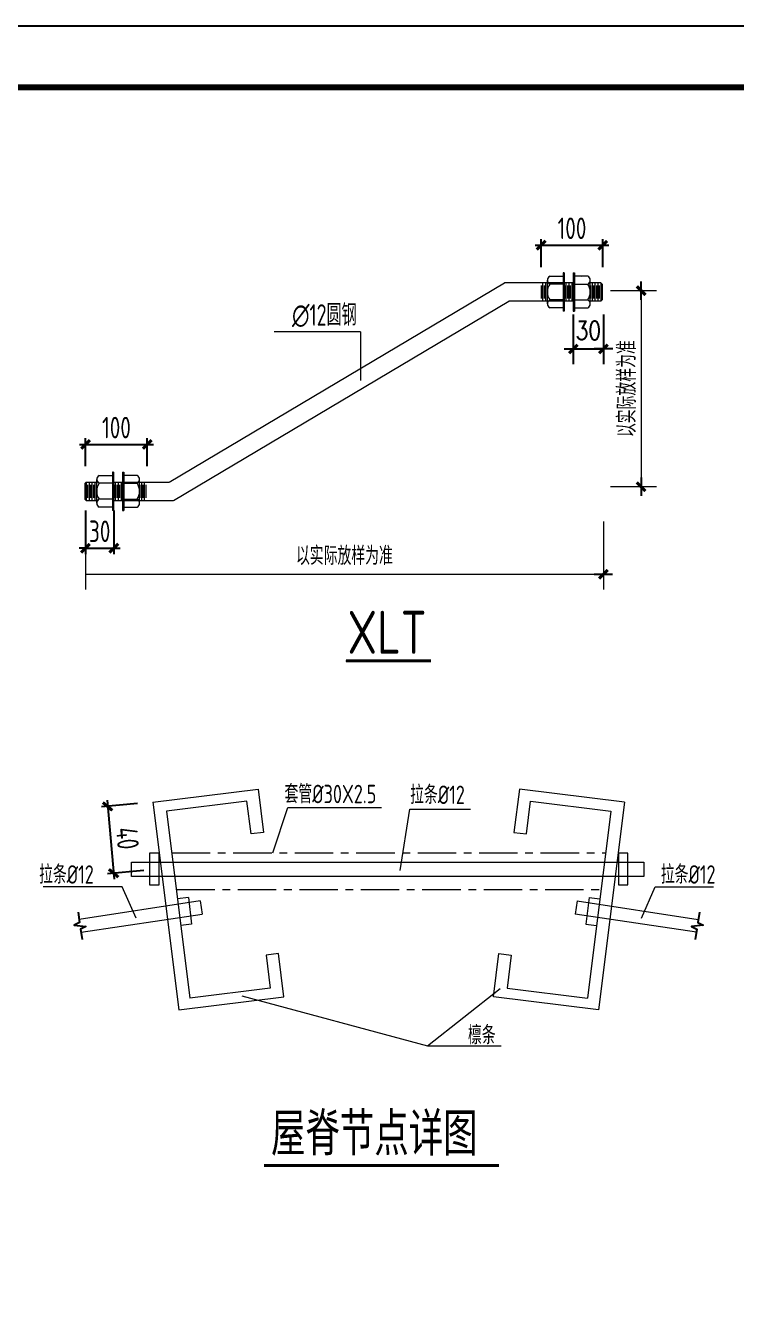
# Model space of a CAD drawing. Extents: x -2746917 to -971774, y -3334247 to -3250358.
# Drawn here: x -1714353 to -1702796, y -3295175 to -3274173 of the extents above; entities that cross this region are included whole.
import ezdxf

# ---------------------------------------------------------------- set-up
doc = ezdxf.new("R2010")
doc.units = 0
doc.header["$LTSCALE"] = 1000
doc.header["$MEASUREMENT"] = 0
doc.header["$PDMODE"] = 35
doc.linetypes.add('CENTER', pattern=[2, 1.25, -0.25, 0.25, -0.25])
doc.layers.get('0').update_dxf_attribs({"linetype": 'CONTINUOUS'})
doc.layers.get('Defpoints').update_dxf_attribs({"linetype": 'CONTINUOUS'})
for name, color, linetype in [('18', 2, 'CONTINUOUS'), ('DIM', 3, 'CONTINUOUS'), ('NUM', 7, 'CONTINUOUS'), ('PUB_DIM', 3, 'CONTINUOUS'), ('PUB_TITLE', 4, 'CONTINUOUS'), ('REIN', 1, 'CONTINUOUS'), ('TEXT', 7, 'CONTINUOUS'), ('THIN', 7, 'CONTINUOUS'), ('中粗线', 2, 'CONTINUOUS'), ('梁__实线', 94, 'CONTINUOUS')]:
    doc.layers.add(name, color=color, linetype=linetype)
doc.layers.add('yichutu', color=7, linetype='CONTINUOUS', true_color=0xffffff, plot=False)
doc.styles.add('DIM_FONT', font='SIMPLEX.shx', dxfattribs={"width": 0.8})
doc.styles.add('TSSD_Dimension', font='tssdeng.shx', dxfattribs={"width": 0.75, "bigfont": 'Hztxt.shx'})
doc.styles.add('TSSD_Label', font='tssdeng.shx', dxfattribs={"width": 0.75, "bigfont": 'hztxt.shx'})
doc.styles.add('TSSD_Rein', font='Tssdeng.shx', dxfattribs={"width": 0.75, "bigfont": 'hztxt.shx'})
doc.dimstyles.new('DIMN$0', dxfattribs={"dimtxt": 300, "dimasz": 1, "dimexe": 250, "dimexo": 300, "dimgap": 150, "dimtad": 1, "dimdec": 0, "dimdsep": 46, "dimtxsty": 'DIM_FONT', "dimblk": '_DIMX', "dimcen": 2.5, "dimclrt": 7, "dimadec": 0, "dimazin": 0, "dimtfac": 1, "dimtdec": 0, "dimtix": 1, "dimtmove": 2, "dimatfit": 3, "dimldrblk": '_DIMX', "dimfxl": 1, "dimtolj": 1, "dimtzin": 0, "dimarcsym": 0})
doc.dimstyles.new('TSSD_200_100', dxfattribs={"dimtxt": 350, "dimasz": 100, "dimexe": 100, "dimexo": 250, "dimgap": 100, "dimtad": 1, "dimdec": 0, "dimlfac": 2, "dimzin": 0, "dimdsep": 46, "dimtxsty": 'TSSD_Dimension', "dimblk": 'ARCHTICK', "dimcen": 0, "dimdle": 100, "dimclrt": 7, "dimadec": 0, "dimazin": 0, "dimtfac": 1, "dimtdec": 0, "dimtix": 1, "dimtmove": 2, "dimatfit": 3, "dimfxl": 1, "dimtolj": 1, "dimtzin": 0, "dimarcsym": 0})
doc.dimstyles.new('TSSD_25_100', dxfattribs={"dimtxt": 350, "dimasz": 100, "dimexe": 100, "dimexo": 250, "dimgap": 100, "dimtad": 1, "dimdec": 0, "dimlfac": 0.25, "dimzin": 0, "dimdsep": 46, "dimtxsty": 'TSSD_Dimension', "dimblk": 'ARCHTICK', "dimcen": 0, "dimdle": 100, "dimclrt": 7, "dimadec": 0, "dimazin": 0, "dimtfac": 1, "dimtdec": 0, "dimtix": 1, "dimtmove": 2, "dimatfit": 3, "dimfxl": 1, "dimtolj": 1, "dimtzin": 0, "dimarcsym": 0})

# ---------------------------------------------------------------- blocks, each defined once
blk = doc.blocks.new('_DIMX')
blk.add_line((-150, 0), (150, 0))
at = {"const_width": 50}
blk.add_lwpolyline([(-70, -70), (70, 70)], dxfattribs=at)
blk = doc.blocks.new('*D3101')
at = {"layer": 'Defpoints', "color": 0}
for p in [(-1705446, -3278570), (-1704955, -3278570), (-1704955, -3279432)]:
    blk.add_point(p, dxfattribs=at)
at = {"layer": 'PUB_DIM', "color": 0, "lineweight": -2}
for p, q in [((-1705446, -3278870), (-1705446, -3279682)), ((-1704955, -3278870), (-1704955, -3279682)), ((-1705447, -3279432), (-1705448, -3279432)), ((-1705446, -3279432), (-1704955, -3279432)), ((-1704954, -3279432), (-1704953, -3279432))]:
    blk.add_line(p, q, dxfattribs=at)
blk.add_blockref('_DIMX', (-1705446, -3279432), dxfattribs=at)
at = {"layer": 'PUB_DIM', "color": 0, "lineweight": -2, "rotation": 180}
blk.add_blockref('_DIMX', (-1704955, -3279432), dxfattribs=at)
at = {"layer": 'PUB_DIM', "color": 7, "lineweight": 5, "insert": (-1705201, -3279132), "char_height": 300, "attachment_point": 5, "style": 'DIM_FONT'}
blk.add_mtext('\\A1;30', dxfattribs=at)
blk = doc.blocks.new('_ArchTick')
at = {"color": 0, "const_width": 0.5}
blk.add_lwpolyline([(-0.71, -0.71), (0.71, 0.71)], dxfattribs=at)
blk = doc.blocks.new('*D3102')
at = {"layer": 'Defpoints', "color": 0}
for p in [(-1713383, -3281813), (-1712920, -3281813), (-1712920, -3282675)]:
    blk.add_point(p, dxfattribs=at)
at = {"layer": 'DIM', "color": 0, "lineweight": -2}
for p, q in [((-1713383, -3282063), (-1713383, -3282775)), ((-1712920, -3282063), (-1712920, -3282775)), ((-1713383, -3282675), (-1713483, -3282675)), ((-1713383, -3282675), (-1712920, -3282675)), ((-1712920, -3282675), (-1712820, -3282675))]:
    blk.add_line(p, q, dxfattribs=at)
at = {"layer": 'DIM', "color": 0, "lineweight": -2, "xscale": 100, "yscale": 100, "zscale": 100}
blk.add_blockref('_ArchTick', (-1713383, -3282675), dxfattribs=at)
at = {"layer": 'DIM', "color": 0, "lineweight": -2, "xscale": 100, "yscale": 100, "zscale": 100, "rotation": 180}
blk.add_blockref('_ArchTick', (-1712920, -3282675), dxfattribs=at)
at = {"layer": 'DIM', "color": 7, "lineweight": 5, "insert": (-1713151, -3282400), "char_height": 350, "attachment_point": 5, "style": 'TSSD_Dimension'}
blk.add_mtext('\\A1;30', dxfattribs=at)
blk = doc.blocks.new('*D3103')
at = {"layer": 'Defpoints', "color": 0}
for p in [(-1712377, -3280987), (-1713379, -3281592), (-1712377, -3281592)]:
    blk.add_point(p, dxfattribs=at)
at = {"layer": 'DIM', "color": 0, "lineweight": -2}
for p, q in [((-1713379, -3281342), (-1713379, -3280887)), ((-1712377, -3281342), (-1712377, -3280887)), ((-1713479, -3280987), (-1712277, -3280987))]:
    blk.add_line(p, q, dxfattribs=at)
at = {"layer": 'DIM', "color": 0, "lineweight": -2, "xscale": 100, "yscale": 100, "zscale": 100, "rotation": 180}
blk.add_blockref('_ArchTick', (-1713379, -3280987), dxfattribs=at)
at = {"layer": 'DIM', "color": 0, "lineweight": -2, "xscale": 100, "yscale": 100, "zscale": 100}
blk.add_blockref('_ArchTick', (-1712377, -3280987), dxfattribs=at)
at = {"layer": 'DIM', "color": 7, "lineweight": 5, "insert": (-1712878, -3280712), "char_height": 350, "attachment_point": 5, "style": 'TSSD_Dimension'}
blk.add_mtext('\\A1;100', dxfattribs=at)
blk = doc.blocks.new('*D3104')
at = {"layer": 'Defpoints', "color": 0}
for p in [(-1704966, -3277744), (-1705967, -3278349), (-1704966, -3278349)]:
    blk.add_point(p, dxfattribs=at)
at = {"layer": 'DIM', "color": 0, "lineweight": -2}
for p, q in [((-1705967, -3278099), (-1705967, -3277644)), ((-1704966, -3278099), (-1704966, -3277644)), ((-1706067, -3277744), (-1704866, -3277744))]:
    blk.add_line(p, q, dxfattribs=at)
at = {"layer": 'DIM', "color": 0, "lineweight": -2, "xscale": 100, "yscale": 100, "zscale": 100, "rotation": 180}
blk.add_blockref('_ArchTick', (-1705967, -3277744), dxfattribs=at)
at = {"layer": 'DIM', "color": 0, "lineweight": -2, "xscale": 100, "yscale": 100, "zscale": 100}
blk.add_blockref('_ArchTick', (-1704966, -3277744), dxfattribs=at)
at = {"layer": 'DIM', "color": 7, "lineweight": 5, "insert": (-1705467, -3277469), "char_height": 350, "attachment_point": 5, "style": 'TSSD_Dimension'}
blk.add_mtext('\\A1;100', dxfattribs=at)
blk = doc.blocks.new('*D3136')
at = {"layer": 'Defpoints', "color": 0}
for p in [(-1712284, -3286811, -48), (-1712924, -3287965), (-1712185, -3287898, -48)]:
    blk.add_point(p, dxfattribs=at)
at = {"layer": 'DIM', "color": 0, "lineweight": -2}
for p, q in [((-1712533, -3286833), (-1713122, -3286887)), ((-1713031, -3286778), (-1712915, -3288064)), ((-1712434, -3287920), (-1713024, -3287974))]:
    blk.add_line(p, q, dxfattribs=at)
at = {"layer": 'DIM', "color": 0, "lineweight": -2, "xscale": 100, "yscale": 100, "zscale": 100}
for p, rotation in [((-1713022, -3286878), 95.16770245224697), ((-1712924, -3287965), 275.167702452247)]:
    blk.add_blockref('_ArchTick', p, dxfattribs=dict(at, rotation=rotation))
at = {"layer": 'DIM', "color": 7, "lineweight": 5, "insert": (-1712699, -3287396), "char_height": 350, "attachment_point": 5, "rotation": 275.1677, "style": 'TSSD_Dimension'}
blk.add_mtext('\\A1;40', dxfattribs=at)
blk = doc.blocks.new('yct-891-420-89100-42000-100-2004.0')
at = {"layer": 'yichutu', "color": 7, "true_color": 0xffffff}
blk.add_lwpolyline([(0, 0), (0, 42000), (89100, 42000), (89100, 0)], close=True, dxfattribs=at)
blk = doc.blocks.new('A$C440D491C')
at = {"layer": 'PUB_TITLE'}
blk.add_lwpolyline([(0, 0), (0, 42000), (89100, 42000), (89100, 0)], close=True, dxfattribs=at)
at = {"layer": 'PUB_TITLE', "const_width": 100}
blk.add_lwpolyline([(88100, 1000), (88100, 41000), (713, 41000), (713, 1000), (88100, 1000)], dxfattribs=at)

msp = doc.modelspace()

# ---------------------------------------------------------------- linework, layer by layer
at = {"lineweight": 5}
msp.add_line((-1709143.59, -3284506.62, 673.5), (-1707760.73, -3284506.62, 673.5), dxfattribs=at)
at = {"layer": '18', "lineweight": 5}
for p, q in [((-1705189.55, -3288362.16), (-1705241.2, -3288791.98)), ((-1705189.55, -3288362.16), (-1705014.86, -3288383.97)), ((-1705241.2, -3288791.98), (-1705068.49, -3288813.54))]:
    msp.add_line(p, q, dxfattribs=at)
at = {"layer": 'NUM', "const_width": 50}
for points, elevation in [([(-1709143.59, -3284506.62), (-1707760.73, -3284506.62)], 673.5), ([(-1710475.36, -3292720.86), (-1706652.51, -3292720.86)], 6638.22)]:
    msp.add_lwpolyline(points, dxfattribs=dict(at, elevation=elevation))
at = {"layer": 'PUB_DIM', "lineweight": 5}
for p, q in [((-1704842.81, -3278482.99, 673.5), (-1704092.26, -3278482.99, 673.5)), ((-1704342.26, -3278483.99, 673.5), (-1704342.26, -3281672.65, 673.5)), ((-1704842.81, -3281673.65, 673.5), (-1704092.26, -3281673.65, 673.5)), ((-1713383.11, -3282238.82, 673.5), (-1713383.11, -3283348.43, 673.5)), ((-1704955.38, -3282238.82, 673.5), (-1704955.38, -3283348.43, 673.5)), ((-1713382.11, -3283098.43, 673.5), (-1704956.38, -3283098.43, 673.5))]:
    msp.add_line(p, q, dxfattribs=at)
at = {"layer": 'REIN', "color": 4, "linetype": 'ByBlock', "lineweight": 5}
for p, q in [((-1712283.61, -3286810.89), (-1710574.94, -3286597.57)), ((-1710574.94, -3286597.57), (-1710487.21, -3287300.26)), ((-1706322.99, -3286597.57), (-1706410.72, -3287300.26)), ((-1704614.32, -3286810.89), (-1706322.99, -3286597.57)), ((-1712283.61, -3286810.89), (-1711861.7, -3290190.47)), ((-1710755.07, -3286789.97), (-1712061.7, -3286953.1)), ((-1712061.7, -3286953.1), (-1711681.56, -3289998.07)), ((-1710688.23, -3287325.35), (-1710755.07, -3286789.97)), ((-1706209.7, -3287325.35), (-1706142.86, -3286789.97)), ((-1706142.86, -3286789.97), (-1704836.23, -3286953.1)), ((-1704836.23, -3286953.1), (-1705216.37, -3289998.07)), ((-1704614.32, -3286810.89), (-1705036.24, -3290190.47)), ((-1710487.21, -3287300.26), (-1710688.23, -3287325.35)), ((-1706410.72, -3287300.26), (-1706209.7, -3287325.35)), ((-1710240.75, -3289274.47), (-1710441.77, -3289299.56)), ((-1710153.02, -3289977.15), (-1710240.75, -3289274.47)), ((-1706744.91, -3289977.15), (-1706657.18, -3289274.47)), ((-1706657.18, -3289274.47), (-1706456.16, -3289299.56)), ((-1710441.77, -3289299.56), (-1710374.93, -3289834.94)), ((-1706456.16, -3289299.56), (-1706523, -3289834.94)), ((-1710374.93, -3289834.94), (-1711681.56, -3289998.07)), ((-1706523, -3289834.94), (-1705216.37, -3289998.07)), ((-1711861.7, -3290190.47), (-1710153.02, -3289977.15)), ((-1705036.24, -3290190.47), (-1706744.91, -3289977.15))]:
    msp.add_line(p, q, dxfattribs=at)
at = {"layer": 'TEXT', "lineweight": 5}
for p, q in [((-1708908.96, -3279156.33, 673.5), (-1710313.15, -3279156.33, 673.5)), ((-1708908.96, -3279156.33, 673.5), (-1708908.96, -3279947.83, 673.5)), ((-1710333.6, -3287635.24), (-1710090.65, -3286898.2)), ((-1710090.65, -3286898.2), (-1708565.3, -3286898.2)), ((-1708260.14, -3287923.6), (-1708105.26, -3286923.1)), ((-1708105.26, -3286923.1), (-1707119.49, -3286923.1)), ((-1712785.1, -3288186.63), (-1714067.92, -3288186.63)), ((-1712559.24, -3288698.39), (-1712785.1, -3288186.63)), ((-1704338.69, -3288698.39), (-1704112.83, -3288186.63)), ((-1704112.83, -3288186.63), (-1703164.03, -3288186.63)), ((-1707816.99, -3290774.21), (-1706635.34, -3289840.18)), ((-1710840.79, -3289962.51), (-1707816.99, -3290774.21)), ((-1707816.34, -3290774.38), (-1706620.75, -3290774.38))]:
    msp.add_line(p, q, dxfattribs=at)
at = {"layer": 'THIN', "elevation": -48}
for points in [[(-1713503.45, -3288598.16), (-1713478.22, -3288766.59), (-1713566.44, -3288809.95), (-1713373.59, -3288832.72), (-1713461.82, -3288876.08), (-1713436.58, -3289044.52)], [(-1703394.48, -3288598.16), (-1703419.71, -3288766.59), (-1703331.49, -3288809.95), (-1703524.34, -3288832.72), (-1703436.12, -3288876.08), (-1703461.35, -3289044.52)]]:
    msp.add_lwpolyline(points, dxfattribs=at)
at = {"layer": '中粗线', "color": 4, "linetype": 'CENTER', "lineweight": 5, "ltscale": 0.5}
for p, q in [((-1711976.54, -3287635.24), (-1704921.39, -3287635.24)), ((-1711902.3, -3288229.92), (-1704995.63, -3288229.92))]:
    msp.add_line(p, q, dxfattribs=at)
at = {"layer": '梁__实线', "linetype": 'Continuous', "lineweight": 5}
for p, q in [((-1712021.01, -3281598.78, 673.5), (-1706563, -3278356.78, 673.5)), ((-1705446.03, -3278356.29, 673.5), (-1706560.83, -3278356.29, 673.5)), ((-1705944.28, -3278356.29, 673.5), (-1705944.28, -3278655.6, 673.5)), ((-1705897.03, -3278356.29, 673.5), (-1705897.03, -3278655.6, 673.5)), ((-1705866.86, -3278700.35, 673.5), (-1705866.86, -3278311.54, 673.5)), ((-1705828.47, -3278246.74, 673.5), (-1705610.94, -3278246.74, 673.5)), ((-1705592.04, -3278194.89, 673.5), (-1705610.94, -3278194.89, 673.5)), ((-1705610.94, -3278194.89, 673.5), (-1705610.94, -3278817, 673.5)), ((-1705592.04, -3278194.89, 673.5), (-1705592.04, -3278817, 673.5)), ((-1705566.28, -3278356.29, 673.5), (-1705566.28, -3278655.6, 673.5)), ((-1705519.03, -3278356.29, 673.5), (-1705519.03, -3278655.6, 673.5)), ((-1705471.78, -3278356.29, 673.5), (-1705471.78, -3278655.6, 673.5)), ((-1705446.03, -3278194.89, 673.5), (-1705427.13, -3278194.89, 673.5)), ((-1705446.03, -3278194.89, 673.5), (-1705446.03, -3278817, 673.5)), ((-1705427.13, -3278194.89, 673.5), (-1705427.13, -3278817, 673.5)), ((-1705209.6, -3278246.74, 673.5), (-1705427.13, -3278246.74, 673.5)), ((-1705316.01, -3278260.43, 673.5), (-1705316.01, -3278260.43, 673.5)), ((-1705171.21, -3278700.35, 673.5), (-1705171.21, -3278311.54, 673.5)), ((-1704999.28, -3278356.29, 673.5), (-1705171.21, -3278356.29, 673.5)), ((-1705141.03, -3278356.29, 673.5), (-1705141.03, -3278655.6, 673.5)), ((-1705093.78, -3278356.29, 673.5), (-1705093.78, -3278655.6, 673.5)), ((-1705046.53, -3278356.29, 673.5), (-1705046.53, -3278655.6, 673.5)), ((-1704975.66, -3278379.91, 673.5), (-1704999.28, -3278356.29, 673.5)), ((-1704999.28, -3278356.29, 673.5), (-1704999.28, -3278655.6, 673.5)), ((-1705967.91, -3278401.18, 673.5), (-1705967.91, -3278610.71, 673.5)), ((-1705920.66, -3278401.18, 673.5), (-1705920.66, -3278610.71, 673.5)), ((-1705873.41, -3278401.18, 673.5), (-1705873.41, -3278610.71, 673.5)), ((-1705610.94, -3278376.34, 673.5), (-1705828.47, -3278376.34, 673.5)), ((-1705589.91, -3278401.18, 673.5), (-1705589.91, -3278610.71, 673.5)), ((-1705542.66, -3278401.18, 673.5), (-1705542.66, -3278610.71, 673.5)), ((-1705495.41, -3278401.18, 673.5), (-1705495.41, -3278610.71, 673.5)), ((-1705448.16, -3278401.18, 673.5), (-1705448.16, -3278610.71, 673.5)), ((-1705427.13, -3278376.34, 673.5), (-1705209.6, -3278376.34, 673.5)), ((-1705164.66, -3278401.18, 673.5), (-1705164.66, -3278610.71, 673.5)), ((-1705117.41, -3278401.18, 673.5), (-1705117.41, -3278610.71, 673.5)), ((-1705070.16, -3278401.18, 673.5), (-1705070.16, -3278610.71, 673.5)), ((-1705022.91, -3278401.18, 673.5), (-1705022.91, -3278610.71, 673.5)), ((-1704975.66, -3278379.91, 673.5), (-1704975.66, -3278631.98, 673.5)), ((-1711950.97, -3281898.1, 673.5), (-1706492.97, -3278656.1, 673.5)), ((-1705446.03, -3278655.6, 673.5), (-1706490.79, -3278655.6, 673.5)), ((-1705610.94, -3278635.55, 673.5), (-1705828.47, -3278635.55, 673.5)), ((-1705610.94, -3278765.15, 673.5), (-1705828.47, -3278765.15, 673.5)), ((-1705427.13, -3278635.55, 673.5), (-1705209.6, -3278635.55, 673.5)), ((-1705427.13, -3278765.15, 673.5), (-1705209.6, -3278765.15, 673.5)), ((-1704999.28, -3278655.6, 673.5), (-1705171.21, -3278655.6, 673.5)), ((-1704999.28, -3278655.6, 673.5), (-1704975.66, -3278631.98, 673.5)), ((-1705592.04, -3278817, 673.5), (-1705610.94, -3278817, 673.5)), ((-1705446.03, -3278817, 673.5), (-1705427.13, -3278817, 673.5)), ((-1713160.33, -3281489.73, 673.5), (-1712942.8, -3281489.73, 673.5)), ((-1712942.8, -3281437.89, 673.5), (-1712942.8, -3282059.99, 673.5)), ((-1712923.9, -3281437.89, 673.5), (-1712942.8, -3281437.89, 673.5)), ((-1712923.9, -3281437.89, 673.5), (-1712923.9, -3282059.99, 673.5)), ((-1712777.88, -3281437.89, 673.5), (-1712777.88, -3282059.99, 673.5)), ((-1712777.88, -3281437.89, 673.5), (-1712758.98, -3281437.89, 673.5)), ((-1712758.98, -3281437.89, 673.5), (-1712758.98, -3282059.99, 673.5)), ((-1712541.45, -3281489.73, 673.5), (-1712758.98, -3281489.73, 673.5)), ((-1713394.27, -3281622.9, 673.5), (-1713370.64, -3281599.28, 673.5)), ((-1713394.27, -3281622.9, 673.5), (-1713394.27, -3281874.97, 673.5)), ((-1713370.64, -3281599.28, 673.5), (-1713370.64, -3281898.6, 673.5)), ((-1713370.64, -3281599.28, 673.5), (-1713198.72, -3281599.28, 673.5)), ((-1713347.02, -3281644.18, 673.5), (-1713347.02, -3281853.7, 673.5)), ((-1713323.39, -3281599.28, 673.5), (-1713323.39, -3281898.6, 673.5)), ((-1713299.77, -3281644.18, 673.5), (-1713299.77, -3281853.7, 673.5)), ((-1713276.14, -3281599.28, 673.5), (-1713276.14, -3281898.6, 673.5)), ((-1713252.52, -3281644.18, 673.5), (-1713252.52, -3281853.7, 673.5)), ((-1713228.89, -3281599.28, 673.5), (-1713228.89, -3281898.6, 673.5)), ((-1713205.27, -3281644.18, 673.5), (-1713205.27, -3281853.7, 673.5)), ((-1713198.72, -3281943.35, 673.5), (-1713198.72, -3281554.53, 673.5)), ((-1712942.8, -3281619.33, 673.5), (-1713160.33, -3281619.33, 673.5)), ((-1712923.9, -3281599.28, 673.5), (-1712023.18, -3281599.28, 673.5)), ((-1712921.77, -3281644.18, 673.5), (-1712921.77, -3281853.7, 673.5)), ((-1712898.14, -3281599.28, 673.5), (-1712898.14, -3281898.6, 673.5)), ((-1712874.52, -3281644.18, 673.5), (-1712874.52, -3281853.7, 673.5)), ((-1712850.89, -3281599.28, 673.5), (-1712850.89, -3281898.6, 673.5)), ((-1712827.27, -3281644.18, 673.5), (-1712827.27, -3281853.7, 673.5)), ((-1712803.64, -3281599.28, 673.5), (-1712803.64, -3281898.6, 673.5)), ((-1712780.02, -3281644.18, 673.5), (-1712780.02, -3281853.7, 673.5)), ((-1712758.98, -3281619.33, 673.5), (-1712541.45, -3281619.33, 673.5)), ((-1712503.06, -3281943.35, 673.5), (-1712503.06, -3281554.53, 673.5)), ((-1712496.52, -3281644.18, 673.5), (-1712496.52, -3281853.7, 673.5)), ((-1712472.89, -3281599.28, 673.5), (-1712472.89, -3281898.6, 673.5)), ((-1712449.27, -3281644.18, 673.5), (-1712449.27, -3281853.7, 673.5)), ((-1712425.64, -3281599.28, 673.5), (-1712425.64, -3281898.6, 673.5)), ((-1712402.02, -3281644.18, 673.5), (-1712402.02, -3281853.7, 673.5)), ((-1713370.64, -3281898.6, 673.5), (-1713394.27, -3281874.97, 673.5)), ((-1713370.64, -3281898.6, 673.5), (-1713198.72, -3281898.6, 673.5)), ((-1712942.8, -3281878.54, 673.5), (-1713160.33, -3281878.54, 673.5)), ((-1712923.9, -3281898.6, 673.5), (-1711953.15, -3281898.6, 673.5)), ((-1712758.98, -3281878.54, 673.5), (-1712541.45, -3281878.54, 673.5)), ((-1712942.8, -3282008.15, 673.5), (-1713160.33, -3282008.15, 673.5)), ((-1712923.9, -3282059.99, 673.5), (-1712942.8, -3282059.99, 673.5)), ((-1712777.88, -3282059.99, 673.5), (-1712758.98, -3282059.99, 673.5)), ((-1712758.98, -3282008.15, 673.5), (-1712541.45, -3282008.15, 673.5)), ((-1712635.64, -3288019.96), (-1712635.64, -3287783.91)), ((-1712635.64, -3287783.91), (-1712331.77, -3287783.91)), ((-1712466.82, -3287783.91), (-1704296.06, -3287783.91)), ((-1712185.3, -3287640.05), (-1712340.23, -3287640.05)), ((-1712340.23, -3287640.05), (-1712340.23, -3288155.84)), ((-1712185.3, -3288155.84), (-1712185.3, -3287640.05)), ((-1704556.48, -3287640.05), (-1704711.42, -3287640.05)), ((-1704711.42, -3287640.05), (-1704711.42, -3288155.84)), ((-1704556.48, -3288155.84), (-1704556.48, -3287640.05)), ((-1704296.06, -3287783.91), (-1704296.06, -3288019.96)), ((-1704296.06, -3288019.96), (-1712635.64, -3288019.96)), ((-1712340.23, -3288155.84), (-1712185.3, -3288155.84)), ((-1704711.42, -3288155.84), (-1704556.48, -3288155.84)), ((-1711515.04, -3288413.25), (-1713485.79, -3288716.06)), ((-1711708.38, -3288362.16), (-1711883.07, -3288383.97)), ((-1711708.38, -3288362.16), (-1711656.73, -3288791.98)), ((-1711515.04, -3288413.25), (-1711482.39, -3288631.2)), ((-1705382.89, -3288413.25), (-1705415.54, -3288631.2)), ((-1705382.89, -3288413.25), (-1703412.14, -3288716.06)), ((-1713454.25, -3288926.61), (-1711482.39, -3288631.2)), ((-1703443.69, -3288926.61), (-1705415.54, -3288631.2)), ((-1711656.73, -3288791.98), (-1711829.44, -3288813.54))]:
    msp.add_line(p, q, dxfattribs=at)
for centre, radius, start, end in [((-1706560.83, -3278361.29, 673.5), 5, 90, 115.767936), ((-1705792.97, -3278311.54, 673.5), 73.89, 118.716801, 241.283199), ((-1705245.1, -3278311.54, 673.5), 73.89, 298.716801, 61.283199), ((-1705628.88, -3278505.94, 673.5), 237.98, 147.002541, 212.997459), ((-1705409.19, -3278505.94, 673.5), 237.98, 327.002541, 32.997459), ((-1706490.79, -3278660.6, 673.5), 5, 90, 115.767936), ((-1705792.97, -3278700.35, 673.5), 73.89, 118.716801, 241.283199), ((-1705245.1, -3278700.35, 673.5), 73.89, 298.716801, 61.283199), ((-1713124.83, -3281554.53, 673.5), 73.89, 118.716801, 241.283199), ((-1712576.96, -3281554.53, 673.5), 73.89, 298.716801, 61.283199), ((-1712960.74, -3281748.94, 673.5), 237.98, 147.002541, 212.997459), ((-1712741.05, -3281748.94, 673.5), 237.98, 327.002541, 32.997459), ((-1713124.83, -3281943.35, 673.5), 73.89, 118.716801, 241.283199), ((-1712576.96, -3281943.35, 673.5), 73.89, 298.716801, 61.283199)]:
    msp.add_arc(centre, radius, start, end, dxfattribs=at)

# ---------------------------------------------------------------- block references
at = {"ltscale": 1.5}
msp.add_blockref('A$C440D491C', (-1781995.02, -3316173.05), dxfattribs=at)
at = {"layer": 'PUB_DIM'}
for p, rotation in [((-1704342.26, -3278482.99, 673.5), 90), ((-1704342.26, -3281673.65, 673.5), 270)]:
    msp.add_blockref('_DIMX', p, dxfattribs=dict(at, rotation=rotation))
msp.add_blockref('_DIMX', (-1704955.38, -3283098.43, 673.5), dxfattribs=at)
at = {"layer": 'yichutu'}
msp.add_blockref('yct-891-420-89100-42000-100-2004.0', (-1781995.02, -3316173.05), dxfattribs=at)

# ---------------------------------------------------------------- texts
at = {"layer": 'TEXT', "lineweight": 5}
for s, height, style, width, p in [('∅12圆钢', 350, 'TSSD_Rein', 0.7, (-1710021.18, -3279054.73, 673.5)), ('XLT', 700, 'TSSD_Label', 0.8, (-1709119.64, -3284393.5, 673.5)), ('套管%%c30X2.5', 300, 'TSSD_Rein', 0.75, (-1710143.45, -3286825.9)), ('拉条%%c12', 300, 'TSSD_Rein', 0.75, (-1708100.12, -3286838.82)), ('拉条%%c12', 300, 'TSSD_Rein', 0.75, (-1714136.6, -3288135.5)), ('拉条%%c12', 300, 'TSSD_Rein', 0.75, (-1704021.73, -3288135.5)), ('檩条', 300, 'TSSD_Rein', 0.75, (-1707159.45, -3290749.12)), (' 屋脊节点详图', 700, 'TSSD_Label', 0.8, (-1710703.23, -3292561.02, 6975.72))]:
    msp.add_text(s, height=height, dxfattribs=dict(at, style=style, width=width)).set_placement(p)
at = {"layer": 'TEXT', "lineweight": 5, "insert": (-1704575.67, -3280078.32, 673.5), "char_height": 300, "attachment_point": 5, "rotation": 90, "style": 'TSSD_Rein'}
msp.add_mtext('以实际放样为准', dxfattribs=at)
at = {"layer": 'TEXT', "lineweight": 5, "insert": (-1709169.24, -3282798.43, 673.5), "char_height": 300, "attachment_point": 5, "style": 'TSSD_Rein'}
msp.add_mtext('以实际放样为准', dxfattribs=at)

# ---------------------------------------------------------------- dimensions: what is measured, and where the dimension line sits
at = {"layer": 'DIM', "lineweight": 5}
for base, p1, p2, text, picture, middle in [((-1704965.73, -3277744.2, 673.5), (-1705967.29, -3278348.63, 673.5), (-1704965.73, -3278348.63, 673.5), '100', '*D3104', (-1705466.51, -3277469.2, 673.5)), ((-1712377.11, -3280987.19, 673.5), (-1713378.67, -3281591.62, 673.5), (-1712377.11, -3281591.62, 673.5), '100', '*D3103', (-1712877.89, -3280712.19, 673.5)), ((-1712919.62, -3282675.39, 673.5), (-1713383.11, -3281813.2, 673.5), (-1712919.62, -3281813.2, 673.5), '30', '*D3102', (-1713151.37, -3282400.39, 673.5))]:
    dim = msp.add_linear_dim(base=base, p1=p1, p2=p2, text=text, dimstyle='TSSD_25_100', dxfattribs=at)
    dim.commit()
    dim.dimension.update_dxf_attribs({"geometry": picture, "text_midpoint": middle})
dim = msp.add_aligned_dim(p1=(-1712283.61, -3286810.89, 6590.22), p2=(-1712185.3, -3287897.95, 6590.22), distance=-741.76, text='40', dimstyle='TSSD_200_100', dxfattribs=at)
dim.commit()
dim.dimension.update_dxf_attribs({"geometry": '*D3136', "text_midpoint": (-1712699.32, -3287396.46, 6638.22)})
at = {"layer": 'PUB_DIM', "lineweight": 5}
dim = msp.add_linear_dim(base=(-1704955.38, -3279432.4, 673.5), p1=(-1705445.65, -3278570.21, 673.5), p2=(-1704955.38, -3278570.21, 673.5), text='30', dimstyle='DIMN$0', dxfattribs=at)
dim.commit()
dim.dimension.update_dxf_attribs({"geometry": '*D3101', "text_midpoint": (-1705200.51, -3279132.4, 673.5)})

doc.saveas('drawing.dxf')
